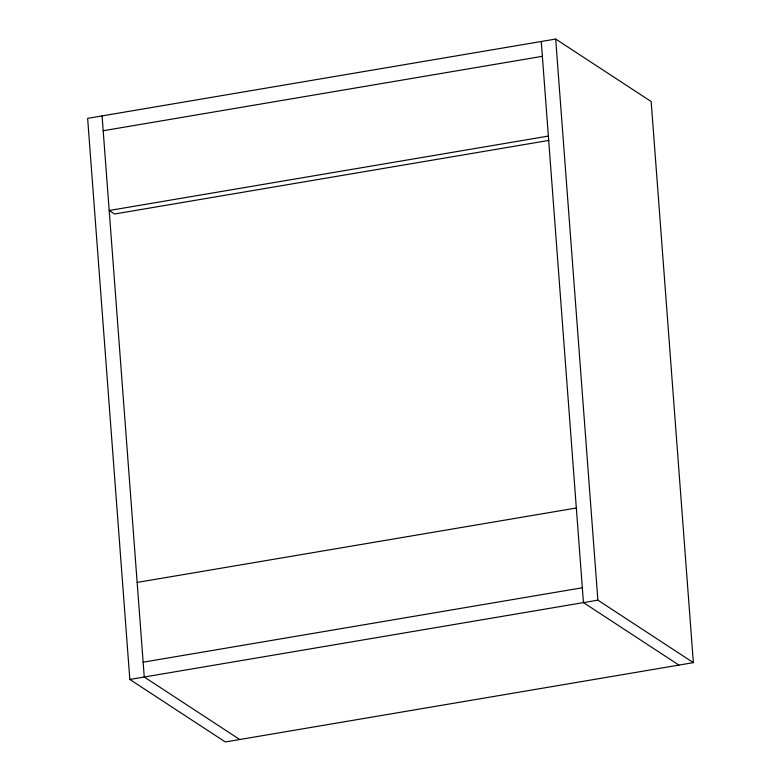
<?xml version="1.0" encoding="UTF-8"?>
<svg xmlns="http://www.w3.org/2000/svg" width="781" height="781" viewBox="0 0 781 781"><rect width="100%" height="100%" fill="white"/><g stroke="black" fill="none" stroke-linecap="round" stroke-linejoin="round"><path stroke-width="1.17" d="M555.682 39.05L87.638 118.351L129.831 679.46L225.319 741.95L693.362 662.649L651.169 101.54L555.682 39.05L597.875 600.159L693.362 662.649M103.19 130.739L542.365 56.32M548.36 136.079L109.184 210.499L114.543 213.994L548.916 140.395M137.153 582.431L576.329 508.011M143.148 662.19L582.323 587.771M129.831 679.46L597.875 600.159M678.923 665.09L583.446 602.6L541.253 41.491M239.747 739.509L144.26 677.02L102.077 115.91"/></g></svg>
